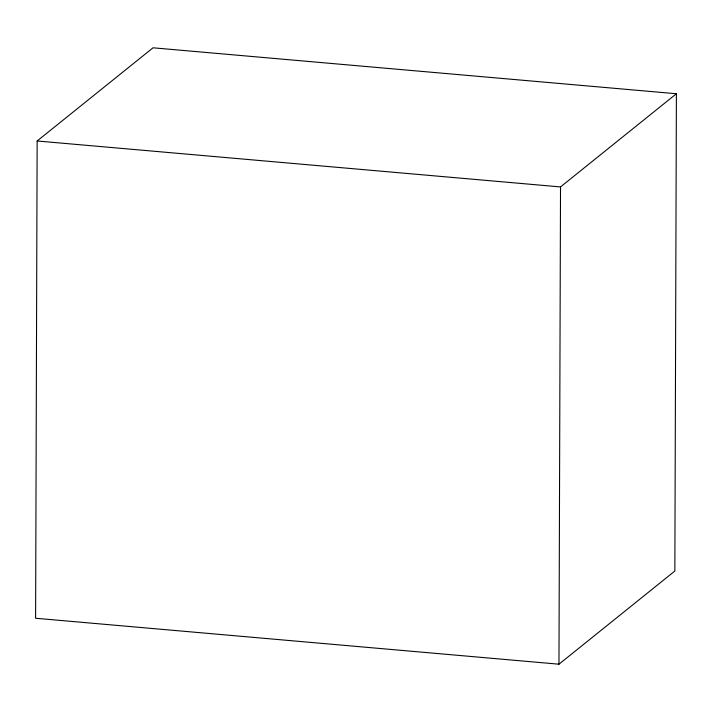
<?xml version="1.0" encoding="UTF-8"?>
<svg xmlns="http://www.w3.org/2000/svg" width="712" height="712" viewBox="0 0 712 712"><rect width="100%" height="100%" fill="white"/><g stroke="black" fill="none" stroke-linecap="round" stroke-linejoin="round"><path stroke-width="1.07" d="M37.149 140.985L35.6 618.256L558.964 664.198L674.851 571.015L676.4 93.744L153.035 47.802L37.149 140.985L560.522 186.927L676.4 93.744M558.964 664.198L560.522 186.927"/></g></svg>
